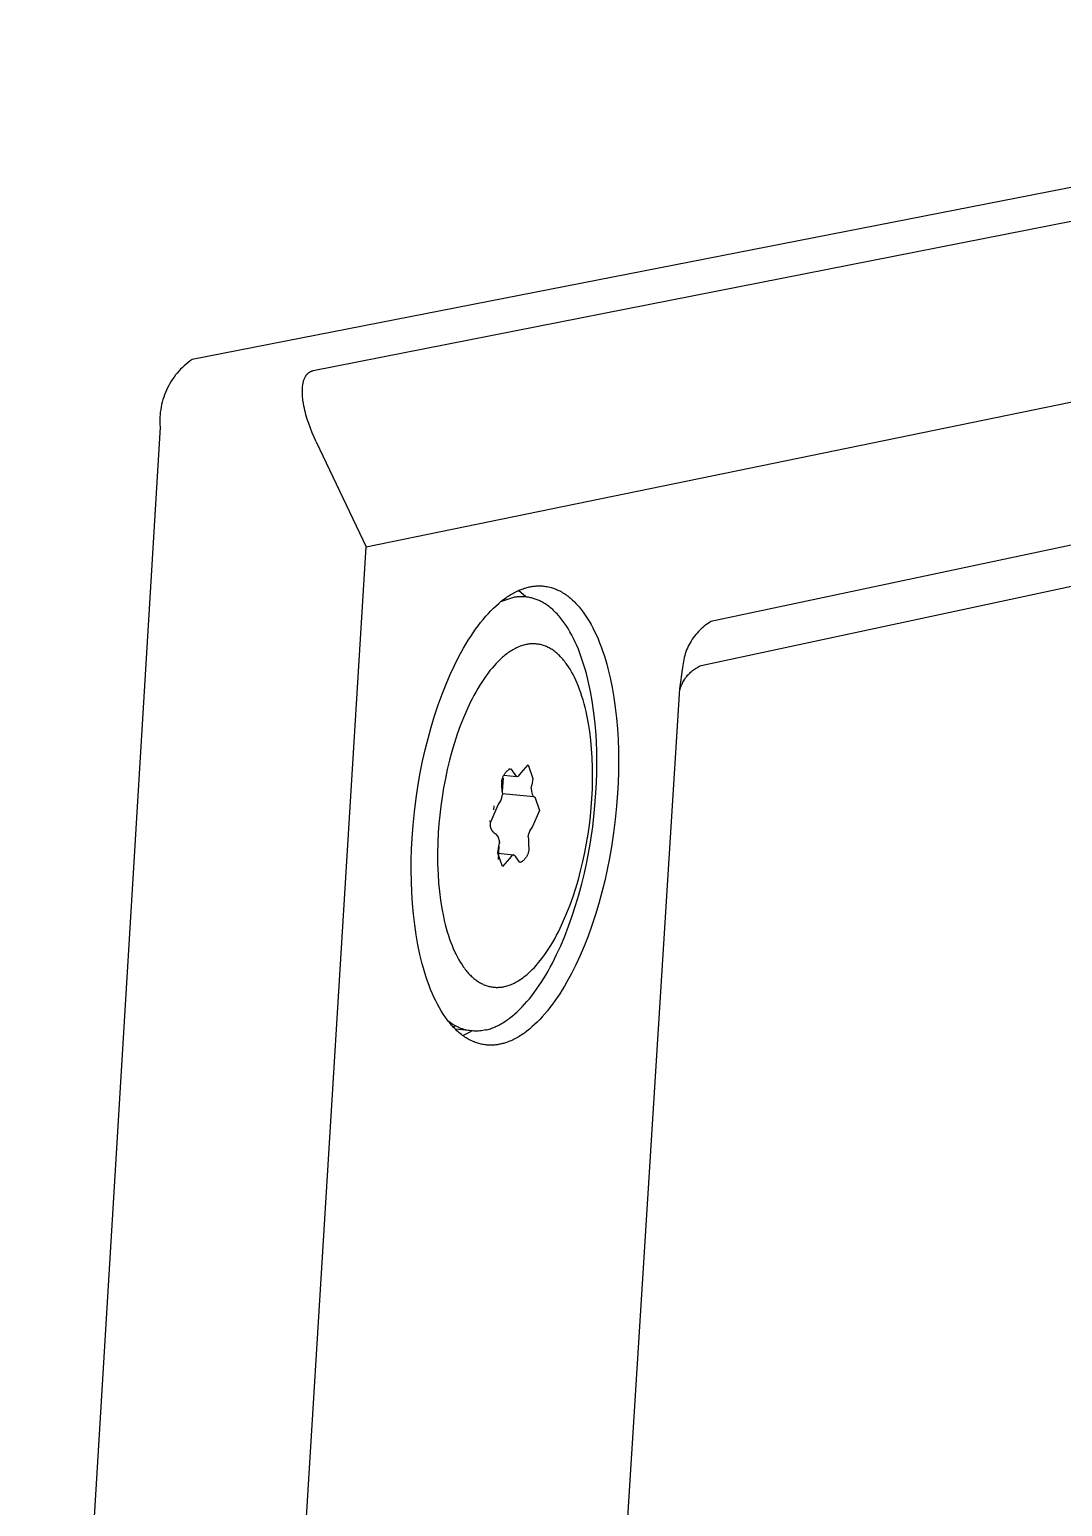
# Model space of a CAD drawing. Header units: millimetres. Extents: x -573 to 3430, y 0 to 3769.
# Drawn here: x 1802.68 to 1821.32, y 352.34 to 378.97 of the extents above; entities that cross this region are included whole.
import ezdxf

# ---------------------------------------------------------------- set-up
doc = ezdxf.new("R2010")
doc.units = ezdxf.units.MM
doc.layers.add('01 Basic thick', color=7, linetype='Continuous', lineweight=35)

msp = doc.modelspace()

# ---------------------------------------------------------------- linework, layer by layer
at = {"layer": '01 Basic thick', "lineweight": -3}
for p, q in [((1836.037, 378.971), (1805.617, 373.023)), ((1807.801, 372.82), (1838.127, 378.798)), ((1808.758, 369.641), (1839.947, 376.052)), ((1805.441, 372.878), (1805.409, 372.845)), ((1805.474, 372.909), (1805.441, 372.878)), ((1805.508, 372.939), (1805.474, 372.909)), ((1805.544, 372.968), (1805.508, 372.939)), ((1805.58, 372.996), (1805.544, 372.968)), ((1805.617, 373.023), (1805.58, 372.996)), ((1805.217, 372.59), (1805.194, 372.55)), ((1805.24, 372.629), (1805.217, 372.59)), ((1805.265, 372.668), (1805.24, 372.629)), ((1805.291, 372.705), (1805.265, 372.668)), ((1805.319, 372.742), (1805.291, 372.705)), ((1805.348, 372.777), (1805.319, 372.742)), ((1805.378, 372.812), (1805.348, 372.777)), ((1805.409, 372.845), (1805.378, 372.812)), ((1807.615, 372.577), (1807.617, 372.589)), ((1807.617, 372.589), (1807.619, 372.601)), ((1807.619, 372.601), (1807.622, 372.613)), ((1807.622, 372.613), (1807.625, 372.625)), ((1807.625, 372.625), (1807.628, 372.636)), ((1807.628, 372.636), (1807.632, 372.647)), ((1807.632, 372.647), (1807.635, 372.658)), ((1807.635, 372.658), (1807.639, 372.669)), ((1807.639, 372.669), (1807.643, 372.679)), ((1807.643, 372.679), (1807.648, 372.689)), ((1807.648, 372.689), (1807.652, 372.698)), ((1807.652, 372.698), (1807.657, 372.708)), ((1807.657, 372.708), (1807.662, 372.717)), ((1807.662, 372.717), (1807.665, 372.721)), ((1807.665, 372.721), (1807.668, 372.725)), ((1807.668, 372.725), (1807.67, 372.729)), ((1807.67, 372.729), (1807.673, 372.734)), ((1807.673, 372.734), (1807.676, 372.738)), ((1807.676, 372.738), (1807.679, 372.742)), ((1807.679, 372.742), (1807.682, 372.745)), ((1807.682, 372.745), (1807.685, 372.749)), ((1807.685, 372.749), (1807.688, 372.753)), ((1807.688, 372.753), (1807.691, 372.757)), ((1807.691, 372.757), (1807.694, 372.76)), ((1807.694, 372.76), (1807.698, 372.764)), ((1807.698, 372.764), (1807.701, 372.767)), ((1807.701, 372.767), (1807.704, 372.77)), ((1807.704, 372.77), (1807.708, 372.773)), ((1807.708, 372.773), (1807.711, 372.776)), ((1807.711, 372.776), (1807.715, 372.779)), ((1807.715, 372.779), (1807.718, 372.782)), ((1807.718, 372.782), (1807.722, 372.785)), ((1807.722, 372.785), (1807.725, 372.788)), ((1807.725, 372.788), (1807.729, 372.79)), ((1807.729, 372.79), (1807.733, 372.793)), ((1807.733, 372.793), (1807.737, 372.795)), ((1807.737, 372.795), (1807.741, 372.798)), ((1807.741, 372.798), (1807.745, 372.8)), ((1807.745, 372.8), (1807.749, 372.802)), ((1807.749, 372.802), (1807.753, 372.804)), ((1807.753, 372.804), (1807.757, 372.806)), ((1807.757, 372.806), (1807.761, 372.808)), ((1807.761, 372.808), (1807.765, 372.81)), ((1807.765, 372.81), (1807.769, 372.812)), ((1807.769, 372.812), (1807.774, 372.813)), ((1807.774, 372.813), (1807.778, 372.815)), ((1807.778, 372.815), (1807.783, 372.816)), ((1807.783, 372.816), (1807.787, 372.817)), ((1807.787, 372.817), (1807.792, 372.818)), ((1807.792, 372.818), (1807.796, 372.82)), ((1807.796, 372.82), (1807.801, 372.82)), ((1805.104, 372.341), (1805.09, 372.298)), ((1805.119, 372.384), (1805.104, 372.341)), ((1805.136, 372.427), (1805.119, 372.384)), ((1805.154, 372.469), (1805.136, 372.427)), ((1805.173, 372.51), (1805.154, 372.469)), ((1805.194, 372.55), (1805.173, 372.51)), ((1807.605, 372.466), (1807.606, 372.489)), ((1807.605, 372.442), (1807.605, 372.466)), ((1807.605, 372.418), (1807.605, 372.442)), ((1807.606, 372.393), (1807.605, 372.418)), ((1807.606, 372.489), (1807.607, 372.512)), ((1807.608, 372.368), (1807.606, 372.393)), ((1807.607, 372.512), (1807.609, 372.534)), ((1807.61, 372.342), (1807.608, 372.368)), ((1807.609, 372.534), (1807.612, 372.556)), ((1807.613, 372.316), (1807.61, 372.342)), ((1807.612, 372.556), (1807.615, 372.577)), ((1834.178, 372.37), (1814.973, 368.294)), ((1805.043, 372.074), (1805.039, 372.029)), ((1805.05, 372.119), (1805.043, 372.074)), ((1805.057, 372.164), (1805.05, 372.119)), ((1805.067, 372.209), (1805.057, 372.164)), ((1805.078, 372.254), (1805.067, 372.209)), ((1805.09, 372.298), (1805.078, 372.254)), ((1807.616, 372.29), (1807.613, 372.316)), ((1807.624, 372.236), (1807.616, 372.29)), ((1807.633, 372.181), (1807.624, 372.236)), ((1807.641, 372.143), (1807.633, 372.181)), ((1807.65, 372.104), (1807.641, 372.143)), ((1807.66, 372.065), (1807.65, 372.104)), ((1807.67, 372.026), (1807.66, 372.065)), ((1805.038, 371.801), (1802.684, 332.944)), ((1805.035, 371.983), (1805.034, 371.938)), ((1805.034, 371.938), (1805.034, 371.892)), ((1805.034, 371.892), (1805.035, 371.846)), ((1805.039, 372.029), (1805.035, 371.983)), ((1805.035, 371.846), (1805.038, 371.801)), ((1807.694, 371.946), (1807.67, 372.026)), ((1807.72, 371.865), (1807.694, 371.946)), ((1807.75, 371.783), (1807.72, 371.865)), ((1807.783, 371.7), (1807.75, 371.783)), ((1807.818, 371.618), (1807.783, 371.7)), ((1807.856, 371.536), (1807.818, 371.618)), ((1807.856, 371.536), (1808.758, 369.641)), ((1814.8, 367.505), (1832.155, 371.222)), ((1806.574, 334.178), (1808.758, 369.641)), ((1811.49, 368.849), (1811.512, 368.859)), ((1811.512, 368.859), (1811.531, 368.867)), ((1811.531, 368.867), (1811.55, 368.875)), ((1811.55, 368.875), (1811.568, 368.882)), ((1811.568, 368.882), (1811.587, 368.888)), ((1811.587, 368.888), (1811.605, 368.895)), ((1811.605, 368.895), (1811.623, 368.9)), ((1811.623, 368.9), (1811.642, 368.906)), ((1811.642, 368.906), (1811.66, 368.911)), ((1811.66, 368.911), (1811.678, 368.915)), ((1811.678, 368.915), (1811.696, 368.919)), ((1811.696, 368.919), (1811.714, 368.923)), ((1811.714, 368.923), (1811.732, 368.927)), ((1811.732, 368.927), (1811.75, 368.93)), ((1811.75, 368.93), (1811.769, 368.932)), ((1811.769, 368.932), (1811.787, 368.934)), ((1811.787, 368.934), (1811.805, 368.936)), ((1811.805, 368.936), (1811.823, 368.938)), ((1811.823, 368.938), (1811.842, 368.939)), ((1811.842, 368.939), (1811.86, 368.939)), ((1811.86, 368.939), (1811.878, 368.939)), ((1811.878, 368.939), (1811.897, 368.939)), ((1811.897, 368.939), (1811.915, 368.938)), ((1811.915, 368.938), (1811.934, 368.937)), ((1811.934, 368.937), (1811.952, 368.936)), ((1811.952, 368.936), (1811.975, 368.933)), ((1811.975, 368.933), (1811.998, 368.93)), ((1811.998, 368.93), (1812.021, 368.926)), ((1812.021, 368.926), (1812.044, 368.921)), ((1812.044, 368.921), (1812.067, 368.916)), ((1812.067, 368.916), (1812.09, 368.91)), ((1812.09, 368.91), (1812.113, 368.903)), ((1812.113, 368.903), (1812.135, 368.895)), ((1812.135, 368.895), (1812.158, 368.887)), ((1812.158, 368.887), (1812.181, 368.878)), ((1812.181, 368.878), (1812.204, 368.869)), ((1812.204, 368.869), (1812.226, 368.858)), ((1812.226, 368.858), (1812.249, 368.847)), ((1811.1, 368.581), (1811.146, 368.623)), ((1811.146, 368.623), (1811.193, 368.661)), ((1811.398, 368.726), (1811.18, 368.651)), ((1811.193, 368.661), (1811.239, 368.697)), ((1811.239, 368.697), (1811.285, 368.731)), ((1811.285, 368.731), (1811.308, 368.747)), ((1811.308, 368.747), (1811.331, 368.762)), ((1811.331, 368.762), (1811.354, 368.776)), ((1811.354, 368.776), (1811.377, 368.79)), ((1811.377, 368.79), (1811.4, 368.803)), ((1811.415, 368.73), (1811.398, 368.726)), ((1811.4, 368.803), (1811.422, 368.816)), ((1811.432, 368.733), (1811.415, 368.73)), ((1811.422, 368.816), (1811.445, 368.827)), ((1811.449, 368.735), (1811.432, 368.733)), ((1811.445, 368.827), (1811.467, 368.839)), ((1811.466, 368.737), (1811.449, 368.735)), ((1811.482, 368.739), (1811.466, 368.737)), ((1811.467, 368.839), (1811.49, 368.849)), ((1811.499, 368.741), (1811.482, 368.739)), ((1811.516, 368.742), (1811.499, 368.741)), ((1811.635, 368.74), (1811.501, 368.854)), ((1811.533, 368.743), (1811.516, 368.742)), ((1811.55, 368.743), (1811.533, 368.743)), ((1811.567, 368.743), (1811.55, 368.743)), ((1811.584, 368.743), (1811.567, 368.743)), ((1811.601, 368.742), (1811.584, 368.743)), ((1811.618, 368.741), (1811.601, 368.742)), ((1811.635, 368.74), (1811.618, 368.741)), ((1811.652, 368.738), (1811.635, 368.74)), ((1811.67, 368.735), (1811.652, 368.738)), ((1811.687, 368.733), (1811.67, 368.735)), ((1811.704, 368.73), (1811.687, 368.733)), ((1811.721, 368.726), (1811.704, 368.73)), ((1811.738, 368.722), (1811.721, 368.726)), ((1811.755, 368.718), (1811.738, 368.722)), ((1811.772, 368.713), (1811.755, 368.718)), ((1811.789, 368.708), (1811.772, 368.713)), ((1811.806, 368.702), (1811.789, 368.708)), ((1811.823, 368.696), (1811.806, 368.702)), ((1811.84, 368.69), (1811.823, 368.696)), ((1811.857, 368.683), (1811.84, 368.69)), ((1811.874, 368.675), (1811.857, 368.683)), ((1811.89, 368.668), (1811.874, 368.675)), ((1811.907, 368.659), (1811.89, 368.668)), ((1811.924, 368.651), (1811.907, 368.659)), ((1811.941, 368.642), (1811.924, 368.651)), ((1811.961, 368.63), (1811.941, 368.642)), ((1811.982, 368.617), (1811.961, 368.63)), ((1812.002, 368.604), (1811.982, 368.617)), ((1812.022, 368.59), (1812.002, 368.604)), ((1812.249, 368.847), (1812.271, 368.835)), ((1812.271, 368.835), (1812.294, 368.822)), ((1812.294, 368.822), (1812.316, 368.809)), ((1812.316, 368.809), (1812.337, 368.795)), ((1812.337, 368.795), (1812.358, 368.781)), ((1812.358, 368.781), (1812.378, 368.766)), ((1812.378, 368.766), (1812.399, 368.751)), ((1812.399, 368.751), (1812.419, 368.735)), ((1812.419, 368.735), (1812.439, 368.718)), ((1812.439, 368.718), (1812.459, 368.701)), ((1812.459, 368.701), (1812.479, 368.682)), ((1812.479, 368.682), (1812.499, 368.663)), ((1812.499, 368.663), (1812.519, 368.644)), ((1812.519, 368.644), (1812.539, 368.624)), ((1812.539, 368.624), (1812.558, 368.603)), ((1812.558, 368.603), (1812.577, 368.581)), ((1810.821, 368.278), (1810.867, 368.335)), ((1810.867, 368.335), (1810.913, 368.39)), ((1810.913, 368.39), (1810.96, 368.441)), ((1810.96, 368.441), (1811.006, 368.491)), ((1811.006, 368.491), (1811.053, 368.537)), ((1811.053, 368.537), (1811.1, 368.581)), ((1812.042, 368.575), (1812.022, 368.59)), ((1812.062, 368.56), (1812.042, 368.575)), ((1812.082, 368.544), (1812.062, 368.56)), ((1812.102, 368.527), (1812.082, 368.544)), ((1812.122, 368.51), (1812.102, 368.527)), ((1812.141, 368.491), (1812.122, 368.51)), ((1812.161, 368.473), (1812.141, 368.491)), ((1812.18, 368.453), (1812.161, 368.473)), ((1812.199, 368.433), (1812.18, 368.453)), ((1812.218, 368.412), (1812.199, 368.433)), ((1812.237, 368.391), (1812.218, 368.412)), ((1812.256, 368.369), (1812.237, 368.391)), ((1812.274, 368.346), (1812.256, 368.369)), ((1812.293, 368.322), (1812.274, 368.346)), ((1812.577, 368.581), (1812.597, 368.559)), ((1812.597, 368.559), (1812.616, 368.536)), ((1812.616, 368.536), (1812.634, 368.513)), ((1812.634, 368.513), (1812.672, 368.464)), ((1812.672, 368.464), (1812.708, 368.412)), ((1812.708, 368.412), (1812.744, 368.358)), ((1812.744, 368.358), (1812.778, 368.302)), ((1810.642, 368.028), (1810.686, 368.093)), ((1810.686, 368.093), (1810.73, 368.157)), ((1810.73, 368.157), (1810.774, 368.218)), ((1810.774, 368.218), (1810.821, 368.278)), ((1812.311, 368.298), (1812.293, 368.322)), ((1812.329, 368.273), (1812.311, 368.298)), ((1812.364, 368.222), (1812.329, 368.273)), ((1812.399, 368.168), (1812.364, 368.222)), ((1812.432, 368.111), (1812.399, 368.168)), ((1812.465, 368.052), (1812.432, 368.111)), ((1812.778, 368.302), (1812.812, 368.242)), ((1812.812, 368.242), (1812.845, 368.181)), ((1812.845, 368.181), (1812.877, 368.117)), ((1812.877, 368.117), (1812.909, 368.05)), ((1814.7, 368.061), (1814.678, 368.033)), ((1814.724, 368.089), (1814.7, 368.061)), ((1814.748, 368.115), (1814.724, 368.089)), ((1814.773, 368.141), (1814.748, 368.115)), ((1814.799, 368.166), (1814.773, 368.141)), ((1814.827, 368.19), (1814.799, 368.166)), ((1814.854, 368.212), (1814.827, 368.19)), ((1814.883, 368.234), (1814.854, 368.212)), ((1814.912, 368.255), (1814.883, 368.234)), ((1814.943, 368.275), (1814.912, 368.255)), ((1814.973, 368.294), (1814.943, 368.275)), ((1810.43, 367.665), (1810.513, 367.816)), ((1810.513, 367.816), (1810.556, 367.889)), ((1810.556, 367.889), (1810.598, 367.959)), ((1810.598, 367.959), (1810.642, 368.028)), ((1811.425, 367.799), (1811.403, 367.787)), ((1811.447, 367.811), (1811.425, 367.799)), ((1811.469, 367.822), (1811.447, 367.811)), ((1811.491, 367.832), (1811.469, 367.822)), ((1811.512, 367.841), (1811.491, 367.832)), ((1811.534, 367.849), (1811.512, 367.841)), ((1811.555, 367.857), (1811.534, 367.849)), ((1811.577, 367.864), (1811.555, 367.857)), ((1811.598, 367.87), (1811.577, 367.864)), ((1811.618, 367.876), (1811.598, 367.87)), ((1811.639, 367.88), (1811.618, 367.876)), ((1811.656, 367.884), (1811.639, 367.88)), ((1811.674, 367.887), (1811.656, 367.884)), ((1811.691, 367.889), (1811.674, 367.887)), ((1811.708, 367.891), (1811.691, 367.889)), ((1811.726, 367.892), (1811.708, 367.891)), ((1811.743, 367.893), (1811.726, 367.892)), ((1811.761, 367.894), (1811.743, 367.893)), ((1811.778, 367.894), (1811.761, 367.894)), ((1811.796, 367.893), (1811.778, 367.894)), ((1811.813, 367.892), (1811.796, 367.893)), ((1811.831, 367.89), (1811.813, 367.892)), ((1811.849, 367.888), (1811.831, 367.89)), ((1811.866, 367.886), (1811.849, 367.888)), ((1811.884, 367.882), (1811.866, 367.886)), ((1811.901, 367.879), (1811.884, 367.882)), ((1811.919, 367.874), (1811.901, 367.879)), ((1811.937, 367.869), (1811.919, 367.874)), ((1811.954, 367.864), (1811.937, 367.869)), ((1811.972, 367.858), (1811.954, 367.864)), ((1811.989, 367.851), (1811.972, 367.858)), ((1812.006, 367.844), (1811.989, 367.851)), ((1812.024, 367.836), (1812.006, 367.844)), ((1812.041, 367.828), (1812.024, 367.836)), ((1812.058, 367.819), (1812.041, 367.828)), ((1812.076, 367.81), (1812.058, 367.819)), ((1812.093, 367.799), (1812.076, 367.81)), ((1812.11, 367.789), (1812.093, 367.799)), ((1812.497, 367.99), (1812.465, 368.052)), ((1812.528, 367.926), (1812.497, 367.99)), ((1812.556, 367.862), (1812.528, 367.926)), ((1812.584, 367.795), (1812.556, 367.862)), ((1812.611, 367.727), (1812.584, 367.795)), ((1812.909, 368.05), (1812.938, 367.982)), ((1812.938, 367.982), (1812.967, 367.912)), ((1812.967, 367.912), (1812.995, 367.839)), ((1812.995, 367.839), (1813.021, 367.765)), ((1814.549, 367.817), (1814.535, 367.783)), ((1814.564, 367.849), (1814.549, 367.817)), ((1814.58, 367.882), (1814.564, 367.849)), ((1814.598, 367.913), (1814.58, 367.882)), ((1814.616, 367.944), (1814.598, 367.913)), ((1814.636, 367.975), (1814.616, 367.944)), ((1814.656, 368.004), (1814.636, 367.975)), ((1814.678, 368.033), (1814.656, 368.004)), ((1810.349, 367.505), (1810.43, 367.665)), ((1811.102, 367.541), (1811.064, 367.499)), ((1811.14, 367.58), (1811.102, 367.541)), ((1811.178, 367.617), (1811.14, 367.58)), ((1811.216, 367.651), (1811.178, 367.617)), ((1811.235, 367.667), (1811.216, 367.651)), ((1811.254, 367.683), (1811.235, 367.667)), ((1811.272, 367.698), (1811.254, 367.683)), ((1811.291, 367.713), (1811.272, 367.698)), ((1811.314, 367.729), (1811.291, 367.713)), ((1811.336, 367.745), (1811.314, 367.729)), ((1811.359, 367.76), (1811.336, 367.745)), ((1811.381, 367.774), (1811.359, 367.76)), ((1811.403, 367.787), (1811.381, 367.774)), ((1812.127, 367.777), (1812.11, 367.789)), ((1812.144, 367.765), (1812.127, 367.777)), ((1812.161, 367.753), (1812.144, 367.765)), ((1812.177, 367.74), (1812.161, 367.753)), ((1812.194, 367.726), (1812.177, 367.74)), ((1812.21, 367.712), (1812.194, 367.726)), ((1812.226, 367.697), (1812.21, 367.712)), ((1812.241, 367.682), (1812.226, 367.697)), ((1812.257, 367.666), (1812.241, 367.682)), ((1812.272, 367.65), (1812.257, 367.666)), ((1812.288, 367.633), (1812.272, 367.65)), ((1812.303, 367.616), (1812.288, 367.633)), ((1812.318, 367.598), (1812.303, 367.616)), ((1812.333, 367.579), (1812.318, 367.598)), ((1812.348, 367.56), (1812.333, 367.579)), ((1812.362, 367.54), (1812.348, 367.56)), ((1812.377, 367.52), (1812.362, 367.54)), ((1812.637, 367.656), (1812.611, 367.727)), ((1812.661, 367.584), (1812.637, 367.656)), ((1812.685, 367.51), (1812.661, 367.584)), ((1813.021, 367.765), (1813.047, 367.688)), ((1813.047, 367.688), (1813.071, 367.61)), ((1813.071, 367.61), (1813.094, 367.53)), ((1813.094, 367.53), (1813.116, 367.448)), ((1814.472, 367.54), (1814.467, 367.504)), ((1814.477, 367.575), (1814.472, 367.54)), ((1814.484, 367.611), (1814.477, 367.575)), ((1814.492, 367.646), (1814.484, 367.611)), ((1814.501, 367.681), (1814.492, 367.646)), ((1814.511, 367.715), (1814.501, 367.681)), ((1814.523, 367.75), (1814.511, 367.715)), ((1814.535, 367.783), (1814.523, 367.75)), ((1810.197, 367.165), (1810.271, 367.338)), ((1810.271, 367.338), (1810.349, 367.505)), ((1810.914, 367.311), (1810.877, 367.258)), ((1810.951, 367.361), (1810.914, 367.311)), ((1810.988, 367.41), (1810.951, 367.361)), ((1811.026, 367.456), (1810.988, 367.41)), ((1811.064, 367.499), (1811.026, 367.456)), ((1812.405, 367.478), (1812.377, 367.52)), ((1812.433, 367.434), (1812.405, 367.478)), ((1812.46, 367.388), (1812.433, 367.434)), ((1812.487, 367.34), (1812.46, 367.388)), ((1812.512, 367.29), (1812.487, 367.34)), ((1812.537, 367.237), (1812.512, 367.29)), ((1812.707, 367.434), (1812.685, 367.51)), ((1812.729, 367.357), (1812.707, 367.434)), ((1812.768, 367.197), (1812.729, 367.357)), ((1813.116, 367.448), (1813.157, 367.28)), ((1813.157, 367.28), (1813.193, 367.107)), ((1814.464, 367.468), (1814.41, 367.082)), ((1814.467, 367.504), (1814.464, 367.468)), ((1814.492, 367.24), (1814.504, 367.259)), ((1814.504, 367.259), (1814.518, 367.278)), ((1814.518, 367.278), (1814.531, 367.296)), ((1814.531, 367.296), (1814.546, 367.314)), ((1814.546, 367.314), (1814.561, 367.332)), ((1814.561, 367.332), (1814.576, 367.349)), ((1814.576, 367.349), (1814.592, 367.365)), ((1814.592, 367.365), (1814.609, 367.381)), ((1814.609, 367.381), (1814.626, 367.396)), ((1814.626, 367.396), (1814.644, 367.411)), ((1814.644, 367.411), (1814.662, 367.425)), ((1814.662, 367.425), (1814.68, 367.438)), ((1814.68, 367.438), (1814.699, 367.451)), ((1814.699, 367.451), (1814.719, 367.463)), ((1814.719, 367.463), (1814.739, 367.475)), ((1814.739, 367.475), (1814.759, 367.486)), ((1814.759, 367.486), (1814.779, 367.496)), ((1814.779, 367.496), (1814.8, 367.505)), ((1810.126, 366.985), (1810.197, 367.165)), ((1810.733, 367.025), (1810.698, 366.962)), ((1810.768, 367.087), (1810.733, 367.025)), ((1810.804, 367.146), (1810.768, 367.087)), ((1810.84, 367.203), (1810.804, 367.146)), ((1810.877, 367.258), (1810.84, 367.203)), ((1812.561, 367.183), (1812.537, 367.237)), ((1812.584, 367.127), (1812.561, 367.183)), ((1812.606, 367.07), (1812.584, 367.127)), ((1812.628, 367.01), (1812.606, 367.07)), ((1812.648, 366.946), (1812.628, 367.01)), ((1814.41, 367.082), (1812.676, 339.605)), ((1812.803, 367.033), (1812.768, 367.197)), ((1812.833, 366.863), (1812.803, 367.033)), ((1813.193, 367.107), (1813.224, 366.929)), ((1814.417, 367.073), (1814.424, 367.095)), ((1814.424, 367.095), (1814.431, 367.117)), ((1814.431, 367.117), (1814.44, 367.138)), ((1814.44, 367.138), (1814.449, 367.159)), ((1814.449, 367.159), (1814.459, 367.18)), ((1814.459, 367.18), (1814.469, 367.2)), ((1814.469, 367.2), (1814.48, 367.22)), ((1814.48, 367.22), (1814.492, 367.24)), ((1809.99, 366.595), (1810.056, 366.792)), ((1810.056, 366.792), (1810.126, 366.985)), ((1810.633, 366.834), (1810.57, 366.7)), ((1810.665, 366.899), (1810.633, 366.834)), ((1810.698, 366.962), (1810.665, 366.899)), ((1812.668, 366.881), (1812.648, 366.946)), ((1812.687, 366.814), (1812.668, 366.881)), ((1812.705, 366.746), (1812.687, 366.814)), ((1812.722, 366.676), (1812.705, 366.746)), ((1812.859, 366.69), (1812.833, 366.863)), ((1813.224, 366.929), (1813.25, 366.747)), ((1813.25, 366.747), (1813.271, 366.556)), ((1809.929, 366.393), (1809.99, 366.595)), ((1810.51, 366.56), (1810.453, 366.414)), ((1810.57, 366.7), (1810.51, 366.56)), ((1812.737, 366.605), (1812.722, 366.676)), ((1812.765, 366.459), (1812.737, 366.605)), ((1812.88, 366.508), (1812.859, 366.69)), ((1812.896, 366.323), (1812.88, 366.508)), ((1813.271, 366.556), (1813.288, 366.363)), ((1809.873, 366.189), (1809.929, 366.393)), ((1810.4, 366.264), (1810.349, 366.111)), ((1810.453, 366.414), (1810.4, 366.264)), ((1812.788, 366.31), (1812.765, 366.459)), ((1812.808, 366.157), (1812.788, 366.31)), ((1812.908, 366.136), (1812.896, 366.323)), ((1813.288, 366.363), (1813.3, 366.168)), ((1809.775, 365.775), (1809.822, 365.982)), ((1809.822, 365.982), (1809.873, 366.189)), ((1810.303, 365.954), (1810.26, 365.796)), ((1810.349, 366.111), (1810.303, 365.954)), ((1812.822, 366.002), (1812.808, 366.157)), ((1812.833, 365.846), (1812.822, 366.002)), ((1812.915, 365.949), (1812.908, 366.136)), ((1812.918, 365.762), (1812.915, 365.949)), ((1813.3, 366.168), (1813.307, 365.973)), ((1813.307, 365.973), (1813.309, 365.777)), ((1809.733, 365.567), (1809.775, 365.775)), ((1810.26, 365.796), (1810.22, 365.63)), ((1811.552, 365.565), (1811.677, 365.711)), ((1811.677, 365.711), (1811.764, 365.468)), ((1812.84, 365.657), (1812.833, 365.846)), ((1812.916, 365.575), (1812.918, 365.762)), ((1813.309, 365.777), (1813.308, 365.583)), ((1809.696, 365.36), (1809.733, 365.567)), ((1810.184, 365.463), (1810.152, 365.296)), ((1810.22, 365.63), (1810.184, 365.463)), ((1811.202, 365.386), (1811.203, 365.396)), ((1811.203, 365.406), (1811.204, 365.416)), ((1811.203, 365.396), (1811.203, 365.406)), ((1811.204, 365.416), (1811.205, 365.426)), ((1811.205, 365.426), (1811.206, 365.435)), ((1811.206, 365.435), (1811.208, 365.445)), ((1811.208, 365.445), (1811.21, 365.455)), ((1811.21, 365.455), (1811.213, 365.464)), ((1811.226, 365.471), (1811.211, 365.228)), ((1811.213, 365.464), (1811.216, 365.474)), ((1811.216, 365.474), (1811.219, 365.483)), ((1811.219, 365.483), (1811.222, 365.492)), ((1811.222, 365.492), (1811.226, 365.501)), ((1811.226, 365.501), (1811.23, 365.51)), ((1811.23, 365.51), (1811.235, 365.519)), ((1811.235, 365.519), (1811.239, 365.528)), ((1811.239, 365.528), (1811.244, 365.536)), ((1811.468, 365.498), (1811.242, 365.521)), ((1811.244, 365.536), (1811.25, 365.545)), ((1811.25, 365.545), (1811.255, 365.553)), ((1811.255, 365.553), (1811.261, 365.561)), ((1811.261, 365.561), (1811.267, 365.568)), ((1811.267, 365.568), (1811.274, 365.576)), ((1811.274, 365.576), (1811.28, 365.583)), ((1811.28, 365.583), (1811.287, 365.59)), ((1811.287, 365.59), (1811.294, 365.597)), ((1811.294, 365.597), (1811.302, 365.604)), ((1811.302, 365.604), (1811.309, 365.61)), ((1811.309, 365.61), (1811.317, 365.616)), ((1811.317, 365.616), (1811.325, 365.622)), ((1811.325, 365.622), (1811.333, 365.627)), ((1811.331, 365.644), (1811.359, 365.642)), ((1811.333, 365.627), (1811.342, 365.632)), ((1811.342, 365.632), (1811.35, 365.637)), ((1811.35, 365.637), (1811.359, 365.642)), ((1811.364, 365.641), (1811.436, 365.54)), ((1811.436, 365.54), (1811.468, 365.498)), ((1811.477, 365.499), (1811.505, 365.505)), ((1811.505, 365.505), (1811.552, 365.565)), ((1811.764, 365.468), (1811.743, 365.344)), ((1812.837, 365.282), (1812.841, 365.469)), ((1812.841, 365.469), (1812.84, 365.657)), ((1812.911, 365.39), (1812.916, 365.575)), ((1813.308, 365.583), (1813.302, 365.39)), ((1809.658, 365.11), (1809.696, 365.36)), ((1810.125, 365.131), (1810.102, 364.967)), ((1810.152, 365.296), (1810.125, 365.131)), ((1811.203, 365.376), (1811.202, 365.386)), ((1811.202, 365.116), (1811.213, 365.178)), ((1811.203, 365.366), (1811.203, 365.376)), ((1811.204, 365.357), (1811.203, 365.366)), ((1811.205, 365.347), (1811.204, 365.357)), ((1811.211, 365.228), (1811.205, 365.347)), ((1811.211, 365.228), (1811.213, 365.178)), ((1811.782, 365.133), (1811.215, 365.19)), ((1811.734, 365.292), (1811.743, 365.344)), ((1811.734, 365.292), (1811.738, 365.233)), ((1811.738, 365.233), (1811.749, 365.183)), ((1811.749, 365.183), (1811.776, 365.135)), ((1811.782, 365.133), (1811.787, 365.133)), ((1811.787, 365.133), (1811.798, 365.133)), ((1811.798, 365.133), (1811.884, 364.891)), ((1812.828, 365.098), (1812.837, 365.282)), ((1812.877, 364.906), (1812.901, 365.207)), ((1812.901, 365.207), (1812.911, 365.39)), ((1813.292, 365.199), (1813.274, 364.966)), ((1813.302, 365.39), (1813.292, 365.199)), ((1809.603, 364.623), (1809.627, 364.864)), ((1809.627, 364.864), (1809.658, 365.11)), ((1810.102, 364.967), (1810.083, 364.805)), ((1811.008, 364.699), (1811.139, 364.991)), ((1811.057, 364.899), (1811.066, 364.974)), ((1811.139, 364.991), (1811.185, 365.06)), ((1811.185, 365.06), (1811.202, 365.116)), ((1811.884, 364.891), (1811.754, 364.599)), ((1812.801, 364.785), (1812.816, 364.943)), ((1812.816, 364.943), (1812.828, 365.098)), ((1812.842, 364.595), (1812.877, 364.906)), ((1813.274, 364.966), (1813.25, 364.726)), ((1809.586, 364.387), (1809.603, 364.623)), ((1810.067, 364.646), (1810.056, 364.49)), ((1810.083, 364.805), (1810.067, 364.646)), ((1810.972, 364.702), (1811.008, 364.699)), ((1810.996, 364.64), (1810.997, 364.647)), ((1810.996, 364.634), (1810.996, 364.64)), ((1810.996, 364.627), (1810.996, 364.634)), ((1810.996, 364.62), (1810.996, 364.627)), ((1810.997, 364.614), (1810.996, 364.62)), ((1810.997, 364.654), (1810.998, 364.66)), ((1810.997, 364.647), (1810.997, 364.654)), ((1810.998, 364.607), (1810.997, 364.614)), ((1810.998, 364.66), (1810.999, 364.667)), ((1810.998, 364.6), (1810.998, 364.607)), ((1811, 364.594), (1810.998, 364.6)), ((1810.999, 364.667), (1811, 364.673)), ((1811, 364.673), (1811.002, 364.68)), ((1811.002, 364.68), (1811.004, 364.686)), ((1811.004, 364.686), (1811.006, 364.693)), ((1811.006, 364.693), (1811.008, 364.699)), ((1811.754, 364.599), (1811.708, 364.53)), ((1812.759, 364.462), (1812.782, 364.625)), ((1812.782, 364.625), (1812.801, 364.785)), ((1812.819, 364.438), (1812.842, 364.595)), ((1813.25, 364.726), (1813.219, 364.483)), ((1809.576, 364.194), (1809.586, 364.387)), ((1810.056, 364.49), (1810.047, 364.305)), ((1811.001, 364.587), (1811, 364.594)), ((1811.003, 364.581), (1811.001, 364.587)), ((1811.005, 364.575), (1811.003, 364.581)), ((1811.007, 364.568), (1811.005, 364.575)), ((1811.009, 364.562), (1811.007, 364.568)), ((1811.011, 364.556), (1811.009, 364.562)), ((1811.014, 364.55), (1811.011, 364.556)), ((1811.017, 364.544), (1811.014, 364.55)), ((1811.02, 364.538), (1811.017, 364.544)), ((1811.023, 364.532), (1811.02, 364.538)), ((1811.027, 364.526), (1811.023, 364.532)), ((1811.031, 364.521), (1811.027, 364.526)), ((1811.035, 364.515), (1811.031, 364.521)), ((1811.039, 364.51), (1811.035, 364.515)), ((1811.043, 364.505), (1811.039, 364.51)), ((1811.047, 364.5), (1811.043, 364.505)), ((1811.052, 364.495), (1811.047, 364.5)), ((1811.057, 364.491), (1811.052, 364.495)), ((1811.062, 364.486), (1811.057, 364.491)), ((1811.067, 364.482), (1811.062, 364.486)), ((1811.072, 364.478), (1811.067, 364.482)), ((1811.077, 364.474), (1811.072, 364.478)), ((1811.083, 364.47), (1811.077, 364.474)), ((1811.088, 364.466), (1811.083, 364.47)), ((1811.094, 364.463), (1811.088, 364.466)), ((1811.1, 364.46), (1811.094, 364.463)), ((1811.106, 364.457), (1811.1, 364.46)), ((1811.144, 364.406), (1811.106, 364.457)), ((1811.155, 364.356), (1811.144, 364.406)), ((1811.156, 364.348), (1811.153, 364.298)), ((1811.155, 364.356), (1811.159, 364.298)), ((1811.679, 364.413), (1811.691, 364.474)), ((1811.679, 364.413), (1811.682, 364.363)), ((1811.682, 364.363), (1811.687, 364.244)), ((1811.708, 364.53), (1811.691, 364.474)), ((1812.732, 364.297), (1812.759, 364.462)), ((1812.794, 364.279), (1812.819, 364.438)), ((1813.219, 364.483), (1813.182, 364.235)), ((1809.57, 364), (1809.576, 364.194)), ((1810.047, 364.305), (1810.043, 364.116)), ((1810.043, 364.116), (1810.044, 363.927)), ((1811.129, 364.121), (1811.15, 364.246)), ((1811.216, 363.879), (1811.129, 364.121)), ((1811.15, 364.248), (1811.135, 364.003)), ((1811.135, 364.12), (1811.416, 364.091)), ((1811.15, 364.246), (1811.159, 364.298)), ((1811.389, 364.085), (1811.341, 364.025)), ((1811.416, 364.091), (1811.389, 364.085)), ((1811.457, 364.05), (1811.416, 364.091)), ((1811.654, 364.063), (1811.649, 364.055)), ((1811.658, 364.072), (1811.654, 364.063)), ((1811.663, 364.081), (1811.658, 364.072)), ((1811.667, 364.09), (1811.663, 364.081)), ((1811.671, 364.099), (1811.667, 364.09)), ((1811.674, 364.108), (1811.671, 364.099)), ((1811.677, 364.117), (1811.674, 364.108)), ((1811.68, 364.127), (1811.677, 364.117)), ((1811.683, 364.136), (1811.68, 364.127)), ((1811.685, 364.146), (1811.683, 364.136)), ((1811.686, 364.156), (1811.685, 364.146)), ((1811.688, 364.165), (1811.686, 364.156)), ((1811.687, 364.244), (1811.689, 364.234)), ((1811.689, 364.175), (1811.688, 364.165)), ((1811.689, 364.234), (1811.69, 364.224)), ((1811.69, 364.185), (1811.689, 364.175)), ((1811.69, 364.224), (1811.69, 364.215)), ((1811.69, 364.215), (1811.69, 364.205)), ((1811.69, 364.205), (1811.69, 364.195)), ((1811.69, 364.195), (1811.69, 364.185)), ((1812.665, 363.966), (1812.7, 364.132)), ((1812.7, 364.132), (1812.732, 364.297)), ((1812.735, 363.958), (1812.766, 364.119)), ((1812.766, 364.119), (1812.794, 364.279)), ((1813.182, 364.235), (1813.145, 364.03)), ((1809.568, 363.804), (1809.57, 364)), ((1809.571, 363.607), (1809.568, 363.804)), ((1810.044, 363.927), (1810.052, 363.738)), ((1811.341, 364.025), (1811.216, 363.879)), ((1811.529, 363.95), (1811.457, 364.05)), ((1811.542, 363.954), (1811.534, 363.949)), ((1811.551, 363.959), (1811.542, 363.954)), ((1811.559, 363.964), (1811.551, 363.959)), ((1811.568, 363.969), (1811.559, 363.964)), ((1811.576, 363.975), (1811.568, 363.969)), ((1811.584, 363.981), (1811.576, 363.975)), ((1811.591, 363.987), (1811.584, 363.981)), ((1811.599, 363.994), (1811.591, 363.987)), ((1811.606, 364.001), (1811.599, 363.994)), ((1811.613, 364.008), (1811.606, 364.001)), ((1811.619, 364.015), (1811.613, 364.008)), ((1811.626, 364.022), (1811.619, 364.015)), ((1811.632, 364.03), (1811.626, 364.022)), ((1811.638, 364.038), (1811.632, 364.03)), ((1811.643, 364.046), (1811.638, 364.038)), ((1811.649, 364.055), (1811.643, 364.046)), ((1812.583, 363.644), (1812.625, 363.801)), ((1812.625, 363.801), (1812.665, 363.966)), ((1812.692, 363.761), (1812.735, 363.958)), ((1813.104, 363.824), (1813.058, 363.619)), ((1813.145, 364.03), (1813.104, 363.824)), ((1809.579, 363.41), (1809.571, 363.607)), ((1810.052, 363.738), (1810.062, 363.58)), ((1810.062, 363.58), (1810.078, 363.425)), ((1812.537, 363.488), (1812.583, 363.644)), ((1812.591, 363.37), (1812.644, 363.564)), ((1812.644, 363.564), (1812.692, 363.761)), ((1813.058, 363.619), (1813.007, 363.414)), ((1809.591, 363.214), (1809.579, 363.41)), ((1810.078, 363.425), (1810.097, 363.271)), ((1810.097, 363.271), (1810.121, 363.121)), ((1812.434, 363.186), (1812.487, 363.335)), ((1812.487, 363.335), (1812.537, 363.488)), ((1812.534, 363.177), (1812.591, 363.37)), ((1813.007, 363.414), (1812.951, 363.211)), ((1809.608, 363.02), (1809.591, 363.214)), ((1809.631, 362.828), (1809.608, 363.02)), ((1810.121, 363.121), (1810.149, 362.976)), ((1812.318, 362.902), (1812.377, 363.042)), ((1812.377, 363.042), (1812.434, 363.186)), ((1812.473, 362.988), (1812.534, 363.177)), ((1812.891, 363.012), (1812.826, 362.815)), ((1812.951, 363.211), (1812.891, 363.012)), ((1809.658, 362.645), (1809.631, 362.828)), ((1810.149, 362.976), (1810.165, 362.904)), ((1810.165, 362.904), (1810.182, 362.835)), ((1810.182, 362.835), (1810.2, 362.766)), ((1810.2, 362.766), (1810.219, 362.699)), ((1812.224, 362.703), (1812.256, 362.768)), ((1812.256, 362.768), (1812.318, 362.902)), ((1812.339, 362.624), (1812.408, 362.804)), ((1812.408, 362.804), (1812.473, 362.988)), ((1812.826, 362.815), (1812.758, 362.624)), ((1809.689, 362.466), (1809.658, 362.645)), ((1809.726, 362.293), (1809.689, 362.466)), ((1810.219, 362.699), (1810.239, 362.634)), ((1810.239, 362.634), (1810.261, 362.57)), ((1810.261, 362.57), (1810.282, 362.511)), ((1810.282, 362.511), (1810.305, 362.453)), ((1812.086, 362.457), (1812.122, 362.516)), ((1812.122, 362.516), (1812.157, 362.577)), ((1812.157, 362.577), (1812.191, 362.64)), ((1812.191, 362.64), (1812.224, 362.703)), ((1812.265, 362.451), (1812.339, 362.624)), ((1812.758, 362.624), (1812.687, 362.445)), ((1809.768, 362.125), (1809.726, 362.293)), ((1810.305, 362.453), (1810.328, 362.398)), ((1810.328, 362.398), (1810.352, 362.344)), ((1810.352, 362.344), (1810.377, 362.292)), ((1810.377, 362.292), (1810.403, 362.242)), ((1810.403, 362.242), (1810.43, 362.194)), ((1811.903, 362.192), (1811.94, 362.241)), ((1811.94, 362.241), (1811.977, 362.292)), ((1811.977, 362.292), (1812.014, 362.344)), ((1812.014, 362.344), (1812.05, 362.4)), ((1812.05, 362.4), (1812.086, 362.457)), ((1812.115, 362.137), (1812.192, 362.291)), ((1812.192, 362.291), (1812.265, 362.451)), ((1812.614, 362.272), (1812.537, 362.106)), ((1812.687, 362.445), (1812.614, 362.272)), ((1809.79, 362.043), (1809.768, 362.125)), ((1809.814, 361.963), (1809.79, 362.043)), ((1809.839, 361.885), (1809.814, 361.963)), ((1810.43, 362.194), (1810.457, 362.148)), ((1810.457, 362.148), (1810.485, 362.104)), ((1810.485, 362.104), (1810.514, 362.063)), ((1810.514, 362.063), (1810.529, 362.043)), ((1810.529, 362.043), (1810.543, 362.023)), ((1810.543, 362.023), (1810.558, 362.004)), ((1810.558, 362.004), (1810.573, 361.986)), ((1810.573, 361.986), (1810.589, 361.968)), ((1810.589, 361.968), (1810.604, 361.951)), ((1810.604, 361.951), (1810.619, 361.934)), ((1810.619, 361.934), (1810.635, 361.918)), ((1811.639, 361.917), (1811.658, 361.933)), ((1811.658, 361.933), (1811.677, 361.949)), ((1811.677, 361.949), (1811.715, 361.984)), ((1811.715, 361.984), (1811.752, 362.021)), ((1811.752, 362.021), (1811.79, 362.06)), ((1811.79, 362.06), (1811.828, 362.102)), ((1811.828, 362.102), (1811.865, 362.146)), ((1811.865, 362.146), (1811.903, 362.192)), ((1811.995, 361.922), (1812.036, 361.992)), ((1812.036, 361.992), (1812.076, 362.064)), ((1812.076, 362.064), (1812.115, 362.137)), ((1812.457, 361.947), (1812.375, 361.796)), ((1812.537, 362.106), (1812.457, 361.947)), ((1809.864, 361.808), (1809.839, 361.885)), ((1809.891, 361.734), (1809.864, 361.808)), ((1809.919, 361.662), (1809.891, 361.734)), ((1810.635, 361.918), (1810.651, 361.903)), ((1810.651, 361.903), (1810.666, 361.888)), ((1810.666, 361.888), (1810.682, 361.874)), ((1810.682, 361.874), (1810.698, 361.86)), ((1810.698, 361.86), (1810.715, 361.847)), ((1810.715, 361.847), (1810.732, 361.834)), ((1810.732, 361.834), (1810.749, 361.821)), ((1810.749, 361.821), (1810.766, 361.81)), ((1810.766, 361.81), (1810.783, 361.799)), ((1810.783, 361.799), (1810.8, 361.788)), ((1810.8, 361.788), (1810.817, 361.778)), ((1810.817, 361.778), (1810.835, 361.769)), ((1810.835, 361.769), (1810.852, 361.76)), ((1810.852, 361.76), (1810.869, 361.752)), ((1810.869, 361.752), (1810.887, 361.745)), ((1810.887, 361.745), (1810.904, 361.738)), ((1810.904, 361.738), (1810.922, 361.732)), ((1810.922, 361.732), (1810.939, 361.726)), ((1810.939, 361.726), (1810.957, 361.721)), ((1810.957, 361.721), (1810.974, 361.716)), ((1810.974, 361.716), (1810.992, 361.712)), ((1810.992, 361.712), (1811.01, 361.709)), ((1811.01, 361.709), (1811.027, 361.706)), ((1811.027, 361.706), (1811.045, 361.703)), ((1811.045, 361.703), (1811.062, 361.701)), ((1811.062, 361.701), (1811.08, 361.7)), ((1811.08, 361.7), (1811.098, 361.699)), ((1811.098, 361.699), (1811.115, 361.699)), ((1811.115, 361.699), (1811.133, 361.699)), ((1811.133, 361.699), (1811.15, 361.7)), ((1811.15, 361.7), (1811.168, 361.701)), ((1811.168, 361.701), (1811.185, 361.703)), ((1811.185, 361.703), (1811.203, 361.705)), ((1811.203, 361.705), (1811.22, 361.708)), ((1811.22, 361.708), (1811.237, 361.711)), ((1811.237, 361.711), (1811.254, 361.715)), ((1811.254, 361.715), (1811.275, 361.72)), ((1811.275, 361.72), (1811.296, 361.725)), ((1811.296, 361.725), (1811.317, 361.732)), ((1811.317, 361.732), (1811.338, 361.739)), ((1811.338, 361.739), (1811.359, 361.747)), ((1811.359, 361.747), (1811.381, 361.756)), ((1811.381, 361.756), (1811.403, 361.765)), ((1811.403, 361.765), (1811.424, 361.776)), ((1811.424, 361.776), (1811.446, 361.787)), ((1811.446, 361.787), (1811.468, 361.799)), ((1811.468, 361.799), (1811.49, 361.811)), ((1811.49, 361.811), (1811.512, 361.825)), ((1811.512, 361.825), (1811.534, 361.839)), ((1811.534, 361.839), (1811.557, 361.854)), ((1811.557, 361.854), (1811.579, 361.87)), ((1811.579, 361.87), (1811.601, 361.887)), ((1811.601, 361.887), (1811.62, 361.902)), ((1811.62, 361.902), (1811.639, 361.917)), ((1811.829, 361.664), (1811.871, 361.725)), ((1811.871, 361.725), (1811.913, 361.789)), ((1811.913, 361.789), (1811.954, 361.854)), ((1811.954, 361.854), (1811.995, 361.922)), ((1812.333, 361.723), (1812.29, 361.653)), ((1812.375, 361.796), (1812.333, 361.723)), ((1809.949, 361.592), (1809.919, 361.662)), ((1809.979, 361.524), (1809.949, 361.592)), ((1810.01, 361.458), (1809.979, 361.524)), ((1810.043, 361.394), (1810.01, 361.458)), ((1811.614, 361.394), (1811.657, 361.443)), ((1811.657, 361.443), (1811.7, 361.495)), ((1811.7, 361.495), (1811.743, 361.549)), ((1811.743, 361.549), (1811.786, 361.605)), ((1811.786, 361.605), (1811.829, 361.664)), ((1812.16, 361.455), (1812.116, 361.394)), ((1812.204, 361.519), (1812.16, 361.455)), ((1812.247, 361.585), (1812.204, 361.519)), ((1812.29, 361.653), (1812.247, 361.585)), ((1810.076, 361.333), (1810.043, 361.394)), ((1810.111, 361.274), (1810.076, 361.333)), ((1810.146, 361.218), (1810.111, 361.274)), ((1810.182, 361.165), (1810.146, 361.218)), ((1810.219, 361.114), (1810.182, 361.165)), ((1811.322, 361.128), (1811.344, 361.144)), ((1811.344, 361.144), (1811.389, 361.179)), ((1811.389, 361.179), (1811.434, 361.217)), ((1811.434, 361.217), (1811.479, 361.257)), ((1811.479, 361.257), (1811.524, 361.3)), ((1811.524, 361.3), (1811.569, 361.346)), ((1811.569, 361.346), (1811.614, 361.394)), ((1811.932, 361.169), (1811.886, 361.119)), ((1811.978, 361.221), (1811.932, 361.169)), ((1812.024, 361.276), (1811.978, 361.221)), ((1812.07, 361.334), (1812.024, 361.276)), ((1812.116, 361.394), (1812.07, 361.334)), ((1810.238, 361.09), (1810.219, 361.114)), ((1810.256, 361.075), (1810.236, 361.092)), ((1810.257, 361.066), (1810.238, 361.09)), ((1810.278, 361.059), (1810.256, 361.075)), ((1810.276, 361.043), (1810.257, 361.066)), ((1810.295, 361.02), (1810.276, 361.043)), ((1810.3, 361.044), (1810.278, 361.059)), ((1810.314, 360.998), (1810.295, 361.02)), ((1810.322, 361.03), (1810.3, 361.044)), ((1810.334, 360.977), (1810.314, 360.998)), ((1810.345, 361.016), (1810.322, 361.03)), ((1810.326, 360.991), (1810.372, 361.003)), ((1810.353, 360.957), (1810.334, 360.977)), ((1810.368, 361.003), (1810.345, 361.016)), ((1810.373, 360.937), (1810.353, 360.957)), ((1810.655, 360.914), (1810.366, 360.945)), ((1810.392, 360.991), (1810.368, 361.003)), ((1810.393, 360.918), (1810.373, 360.937)), ((1810.416, 360.979), (1810.392, 360.991)), ((1810.413, 360.899), (1810.393, 360.918)), ((1810.433, 360.882), (1810.413, 360.899)), ((1810.441, 360.969), (1810.416, 360.979)), ((1810.454, 360.865), (1810.433, 360.882)), ((1810.466, 360.959), (1810.441, 360.969)), ((1810.491, 360.95), (1810.466, 360.959)), ((1810.516, 360.942), (1810.491, 360.95)), ((1810.499, 360.83), (1810.653, 360.912)), ((1810.542, 360.935), (1810.516, 360.942)), ((1810.568, 360.929), (1810.542, 360.935)), ((1810.594, 360.924), (1810.568, 360.929)), ((1810.621, 360.919), (1810.594, 360.924)), ((1810.647, 360.916), (1810.621, 360.919)), ((1810.674, 360.913), (1810.647, 360.916)), ((1810.701, 360.912), (1810.674, 360.913)), ((1810.727, 360.911), (1810.701, 360.912)), ((1810.754, 360.911), (1810.727, 360.911)), ((1810.781, 360.912), (1810.754, 360.911)), ((1810.807, 360.914), (1810.781, 360.912)), ((1810.834, 360.917), (1810.807, 360.914)), ((1810.86, 360.921), (1810.834, 360.917)), ((1810.887, 360.925), (1810.86, 360.921)), ((1810.913, 360.931), (1810.887, 360.925)), ((1810.913, 360.931), (1810.933, 360.936)), ((1810.933, 360.936), (1810.954, 360.941)), ((1810.954, 360.941), (1810.975, 360.948)), ((1810.975, 360.948), (1810.996, 360.954)), ((1810.996, 360.954), (1811.017, 360.962)), ((1811.017, 360.962), (1811.038, 360.969)), ((1811.038, 360.969), (1811.059, 360.978)), ((1811.059, 360.978), (1811.081, 360.987)), ((1811.081, 360.987), (1811.102, 360.997)), ((1811.102, 360.997), (1811.124, 361.007)), ((1811.124, 361.007), (1811.146, 361.018)), ((1811.146, 361.018), (1811.167, 361.03)), ((1811.167, 361.03), (1811.189, 361.042)), ((1811.189, 361.042), (1811.211, 361.054)), ((1811.211, 361.054), (1811.233, 361.068)), ((1811.233, 361.068), (1811.255, 361.082)), ((1811.255, 361.082), (1811.278, 361.096)), ((1811.278, 361.096), (1811.3, 361.112)), ((1811.3, 361.112), (1811.322, 361.128)), ((1811.609, 360.876), (1811.586, 360.859)), ((1811.654, 360.91), (1811.609, 360.876)), ((1811.701, 360.946), (1811.654, 360.91)), ((1811.747, 360.986), (1811.701, 360.946)), ((1811.793, 361.028), (1811.747, 360.986)), ((1811.839, 361.072), (1811.793, 361.028)), ((1811.886, 361.119), (1811.839, 361.072)), ((1810.474, 360.848), (1810.454, 360.865)), ((1810.494, 360.833), (1810.474, 360.848)), ((1810.515, 360.818), (1810.494, 360.833)), ((1810.536, 360.803), (1810.515, 360.818)), ((1810.557, 360.79), (1810.536, 360.803)), ((1810.578, 360.777), (1810.557, 360.79)), ((1810.598, 360.765), (1810.578, 360.777)), ((1810.62, 360.753), (1810.598, 360.765)), ((1810.641, 360.742), (1810.62, 360.753)), ((1810.662, 360.732), (1810.641, 360.742)), ((1810.683, 360.723), (1810.662, 360.732)), ((1810.704, 360.714), (1810.683, 360.723)), ((1810.725, 360.706), (1810.704, 360.714)), ((1810.747, 360.698), (1810.725, 360.706)), ((1810.768, 360.691), (1810.747, 360.698)), ((1810.789, 360.685), (1810.768, 360.691)), ((1810.811, 360.679), (1810.789, 360.685)), ((1810.832, 360.674), (1810.811, 360.679)), ((1810.854, 360.67), (1810.832, 360.674)), ((1810.875, 360.666), (1810.854, 360.67)), ((1810.896, 360.663), (1810.875, 360.666)), ((1810.918, 360.66), (1810.896, 360.663)), ((1810.939, 360.658), (1810.918, 360.66)), ((1810.961, 360.657), (1810.939, 360.658)), ((1810.983, 360.656), (1810.961, 360.657)), ((1811.004, 360.656), (1810.983, 360.656)), ((1811.026, 360.656), (1811.004, 360.656)), ((1811.047, 360.657), (1811.026, 360.656)), ((1811.069, 360.659), (1811.047, 360.657)), ((1811.09, 360.661), (1811.069, 360.659)), ((1811.108, 360.663), (1811.09, 360.661)), ((1811.127, 360.665), (1811.108, 360.663)), ((1811.145, 360.668), (1811.127, 360.665)), ((1811.163, 360.672), (1811.145, 360.668)), ((1811.181, 360.675), (1811.163, 360.672)), ((1811.199, 360.68), (1811.181, 360.675)), ((1811.217, 360.684), (1811.199, 360.68)), ((1811.235, 360.689), (1811.217, 360.684)), ((1811.253, 360.694), (1811.235, 360.689)), ((1811.272, 360.7), (1811.253, 360.694)), ((1811.29, 360.706), (1811.272, 360.7)), ((1811.308, 360.713), (1811.29, 360.706)), ((1811.327, 360.72), (1811.308, 360.713)), ((1811.345, 360.727), (1811.327, 360.72)), ((1811.364, 360.735), (1811.345, 360.727)), ((1811.383, 360.743), (1811.364, 360.735)), ((1811.405, 360.754), (1811.383, 360.743)), ((1811.427, 360.765), (1811.405, 360.754)), ((1811.45, 360.776), (1811.427, 360.765)), ((1811.472, 360.789), (1811.45, 360.776)), ((1811.495, 360.801), (1811.472, 360.789)), ((1811.517, 360.815), (1811.495, 360.801)), ((1811.54, 360.829), (1811.517, 360.815)), ((1811.563, 360.844), (1811.54, 360.829)), ((1811.586, 360.859), (1811.563, 360.844))]:
    msp.add_line(p, q, dxfattribs=at)

doc.saveas('drawing.dxf')
